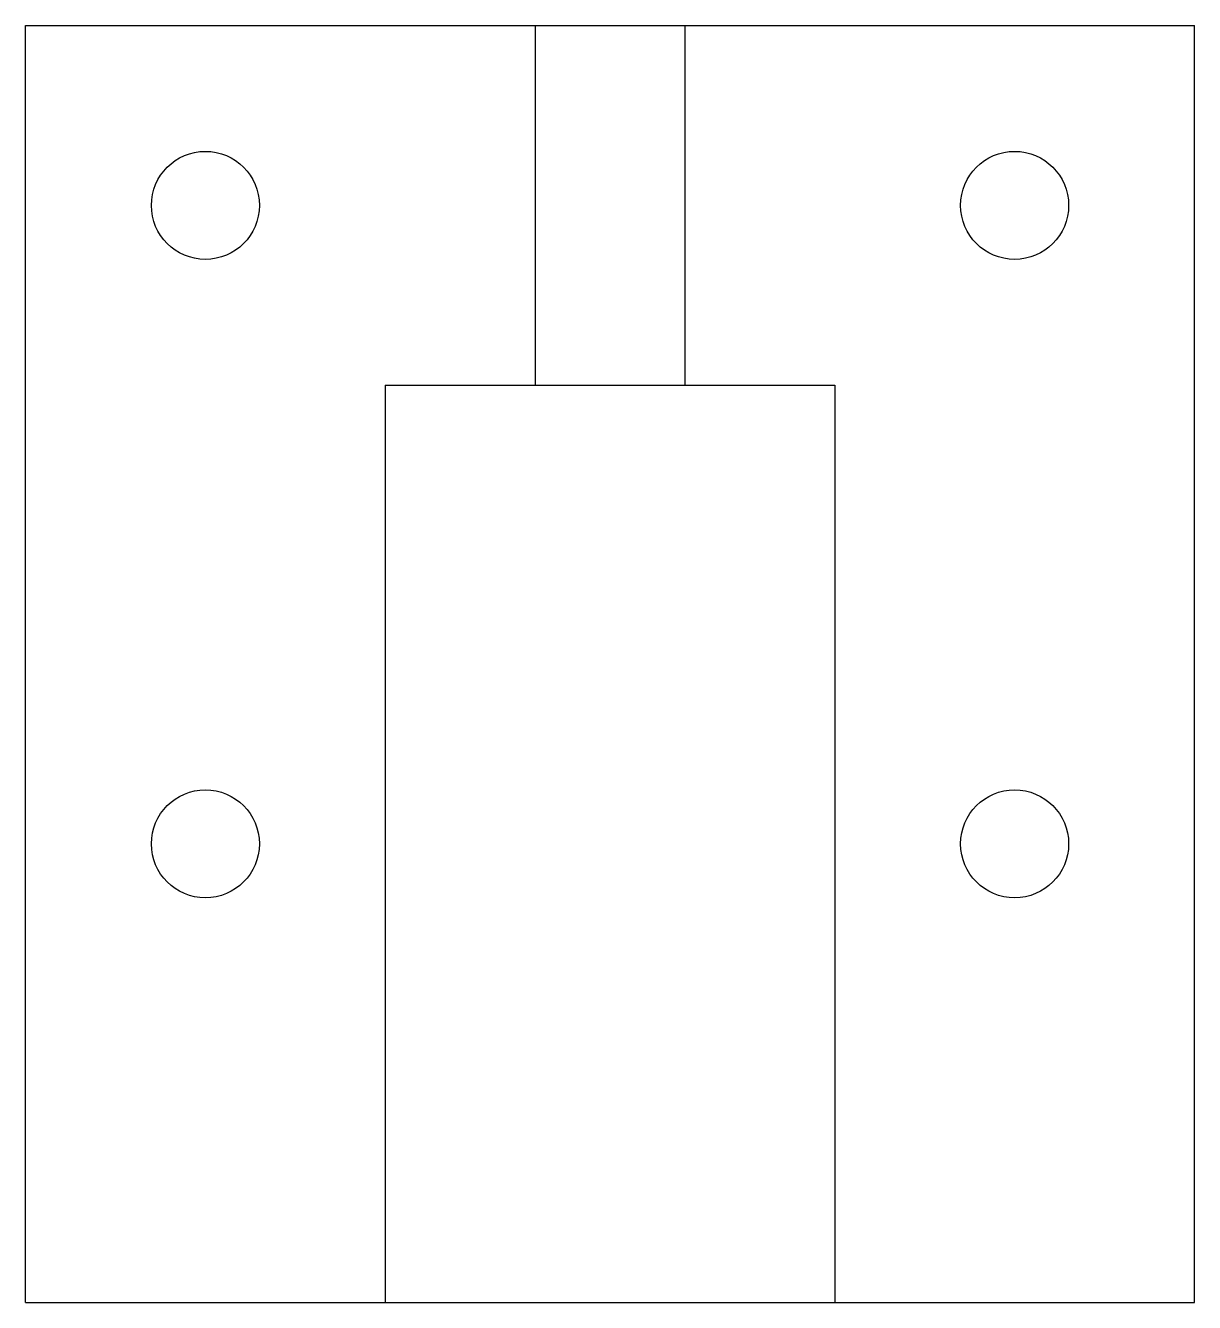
# Model space of a CAD drawing. Extents: x 0 to 1.28, y 0 to 1.4.
import ezdxf

# ---------------------------------------------------------------- set-up
doc = ezdxf.new("R2010")
doc.units = 0
doc.header["$MEASUREMENT"] = 0
doc.layers.add('MODELSKETCH_VISIBLE', color=7, linetype='CONTINUOUS')

msp = doc.modelspace()

# ---------------------------------------------------------------- linework, layer by layer
at = {"layer": 'MODELSKETCH_VISIBLE'}
for p, q in [((0.0013, 1.4002), (1.2808, 1.4002)), ((0.0013, 0.0026), (0.0013, 1.4002)), ((0.5591, 1.4002), (0.5591, 1.0065)), ((0.5591, 1.4002), (0.7231, 1.4002)), ((0.7231, 1.4002), (0.7231, 1.0065)), ((1.2808, 0.0026), (1.2808, 1.4002)), ((0.395, 1.0065), (0.395, 0.0026)), ((0.395, 1.0065), (0.8871, 1.0065)), ((0.5591, 1.0065), (0.7231, 1.0065)), ((0.8871, 1.0065), (0.8871, 0.0026)), ((0.0013, 0.0026), (1.2808, 0.0026)), ((0.395, 0.0026), (0.8871, 0.0026))]:
    msp.add_line(p, q, dxfattribs=at)
for centre in [(0.1982, 1.2034), (1.084, 1.2034), (0.1982, 0.5046), (1.084, 0.5046)]:
    msp.add_circle(centre, 0.0591, dxfattribs=at)

doc.saveas('drawing.dxf')
